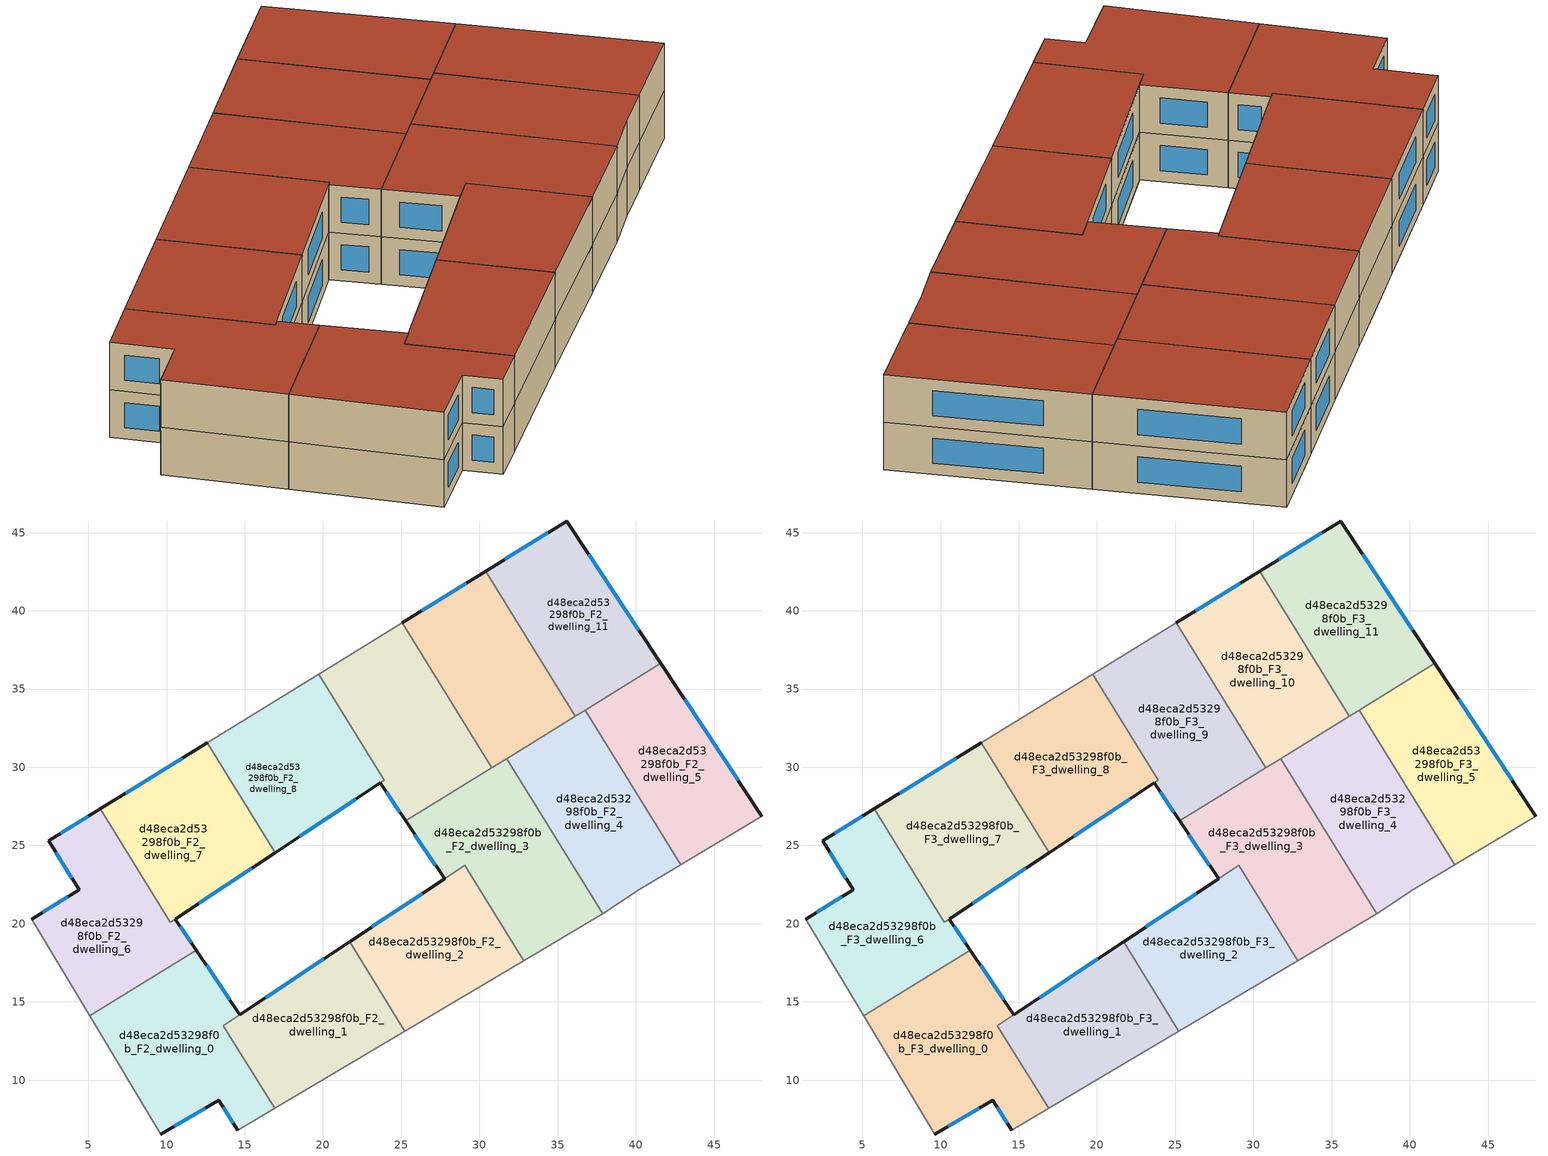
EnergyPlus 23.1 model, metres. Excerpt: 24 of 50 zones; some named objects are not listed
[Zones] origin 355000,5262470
d48eca2d53298f0b_F2_dwelling_0
 floor to d48eca2d53298f0b_F1_dwelling_0 (EU_floor_Construction): 14.67,14.17 13.64,13.48 16.91,8.19 14.55,6.79 13.33,8.72 9.63,6.56 5.1,14.1 11.91,18.3 z6
 wall outside (EU_wall_Construction): 14.67,14.17 11.91,18.3 / 9.63,6.56 13.33,8.72 14.55,6.79 z6:9
 wall to d48eca2d53298f0b_F2_dwelling_6 (EU_wall_Construction): 11.91,18.3 5.1,14.1 z6:9
 wall to d48eca2d53298f0b_F2_dwelling_1 (EU_wall_Construction): 16.91,8.19 13.64,13.48 14.67,14.17 z6:9
 wall adiabatic (EU_wall_Construction): 14.55,6.79 16.91,8.19 / 5.1,14.1 9.63,6.56 z6:9
 window (EU_Window_Construction): 14.02,15.14 12.56,17.33 / 13.61,8.27 14.26,7.24 / 10.5,7.06 12.46,8.21 z6.7:8.3
d48eca2d53298f0b_F2_dwelling_1
 floor to d48eca2d53298f0b_F1_dwelling_1 (EU_floor_Construction): 21.71,18.85 25.24,13.12 16.91,8.19 13.64,13.48 z6
 wall outside (EU_wall_Construction): 21.71,18.85 14.67,14.17 z6:9
 wall adiabatic (EU_wall_Construction): 16.91,8.19 25.24,13.12 z6:9
 wall to d48eca2d53298f0b_F2_dwelling_2 (EU_wall_Construction): 25.24,13.12 21.71,18.85 z6:9
 window (EU_Window_Construction): 20.06,17.75 16.33,15.27 z6.7:8.3
d48eca2d53298f0b_F2_dwelling_10
 floor adiabatic (EU_floor_Construction): 30.4,42.54 36.13,33.26 32.31,30.9 26.58,40.18 z6
 floor to d48eca2d53298f0b_F1_dwelling_10 (EU_floor_Construction): 26.58,40.18 32.31,30.9 30.79,29.96 25.06,39.24 z6
 wall outside (EU_wall_Construction): 30.4,42.54 25.06,39.24 z6:9
 wall to d48eca2d53298f0b_F2_dwelling_9 (EU_wall_Construction): 25.06,39.24 30.79,29.96 z6:9
 wall to d48eca2d53298f0b_F2_dwelling_11 (EU_wall_Construction): 36.13,33.25 30.4,42.54 z6:9
 wall to d48eca2d53298f0b_F2_dwelling_4 (EU_wall_Construction): 31.75,30.56 36.13,33.25 z6:9
 wall to d48eca2d53298f0b_F2_dwelling_3 (EU_wall_Construction): 30.79,29.96 31.75,30.56 z6:9
 window (EU_Window_Construction): 29.14,41.76 26.31,40.01 z6.7:8.3
d48eca2d53298f0b_F2_dwelling_11
 floor to d48eca2d53298f0b_F1_dwelling_12 (EU_floor_Construction): 35.59,45.74 41.6,36.64 36.89,33.73 31.16,43.01 z6
 floor adiabatic (EU_floor_Construction): 31.16,43.01 36.89,33.73 36.13,33.26 30.4,42.54 z6
 wall outside (EU_wall_Construction): 41.6,36.64 35.59,45.74 30.4,42.54 z6:9
 wall to d48eca2d53298f0b_F2_dwelling_5 (EU_wall_Construction): 36.76,33.65 41.6,36.64 z6:9
 wall to d48eca2d53298f0b_F2_dwelling_4 (EU_wall_Construction): 36.13,33.26 36.76,33.65 z6:9
 window (EU_Window_Construction): 34.37,44.99 31.62,43.29 / 40.19,38.78 37,43.61 z6.7:8.3
d48eca2d53298f0b_F2_dwelling_2
 floor to d48eca2d53298f0b_F1_dwelling_2 (EU_floor_Construction): 29.05,23.72 32.82,17.62 25.24,13.12 21.71,18.85 z6
 wall outside (EU_wall_Construction): 27.77,22.87 21.71,18.85 z6:9
 wall adiabatic (EU_wall_Construction): 25.24,13.12 32.82,17.62 z6:9
 wall to d48eca2d53298f0b_F2_dwelling_3 (EU_wall_Construction): 32.82,17.62 29.05,23.72 27.77,22.87 z6:9
 window (EU_Window_Construction): 26.35,21.93 23.13,19.79 z6.7:8.3
d48eca2d53298f0b_F2_dwelling_3
 floor to d48eca2d53298f0b_F1_dwelling_3 (EU_floor_Construction): 31.75,30.56 37.89,20.62 32.82,17.62 29.05,23.73 27.77,22.88 25.29,26.57 z6
 wall outside (EU_wall_Construction): 25.29,26.57 27.77,22.88 z6:9
 wall adiabatic (EU_wall_Construction): 32.82,17.62 37.89,20.62 z6:9
 wall to d48eca2d53298f0b_F2_dwelling_4 (EU_wall_Construction): 37.89,20.62 31.75,30.56 z6:9
 wall to d48eca2d53298f0b_F2_dwelling_9 (EU_wall_Construction): 30.79,29.96 25.29,26.57 z6:9
 window (EU_Window_Construction): 25.87,25.7 27.19,23.74 z6.7:8.3
d48eca2d53298f0b_F2_dwelling_4
 floor to d48eca2d53298f0b_F1_dwelling_4 (EU_floor_Construction): 36.76,33.65 42.87,23.76 40.25,22.19 37.89,20.62 31.75,30.56 z6
 wall to d48eca2d53298f0b_F2_dwelling_5 (EU_wall_Construction): 42.87,23.76 36.76,33.65 z6:9
 wall adiabatic (EU_wall_Construction): 37.89,20.62 40.25,22.19 42.87,23.76 z6:9
d48eca2d53298f0b_F2_dwelling_5
 floor to d48eca2d53298f0b_F1_dwelling_5 (EU_floor_Construction): 41.6,36.64 48.05,26.87 42.87,23.76 36.76,33.65 z6
 wall outside (EU_wall_Construction): 48.05,26.87 41.6,36.64 z6:9
 wall adiabatic (EU_wall_Construction): 42.87,23.76 48.05,26.87 z6:9
 window (EU_Window_Construction): 46.54,29.16 43.12,34.34 z6.7:8.3
d48eca2d53298f0b_F2_dwelling_6
 floor to d48eca2d53298f0b_F1_dwelling_6 (EU_floor_Construction): 10.57,20.3 11.91,18.3 5.1,14.1 1.38,20.29 4.41,22.16 2.46,25.29 5.01,26.87 9.51,19.59 z6
 floor to d48eca2d53298f0b_F1_dwelling_7 (EU_floor_Construction): 5.78,27.34 10.25,20.09 10.57,20.3 9.51,19.59 5.01,26.87 z6
 wall outside (EU_wall_Construction): 5.78,27.34 2.46,25.29 4.41,22.16 1.38,20.29 / 11.91,18.3 10.57,20.3 z6:9
 wall adiabatic (EU_wall_Construction): 1.38,20.29 5.1,14.1 z6:9
 wall to d48eca2d53298f0b_F2_dwelling_7 (EU_wall_Construction): 10.57,20.3 10.25,20.09 5.78,27.34 z6:9
 window (EU_Window_Construction): 3.69,21.72 2.09,20.73 / 2.92,24.56 3.95,22.9 / 5,26.86 3.24,25.77 / 11.59,18.77 10.88,19.83 z6.7:8.3
d48eca2d53298f0b_F2_dwelling_7
 floor to d48eca2d53298f0b_F1_dwelling_7 (EU_floor_Construction): 10.61,30.32 14.98,23.23 10.25,20.09 5.78,27.34 z6
 floor to d48eca2d53298f0b_F1_dwelling_8 (EU_floor_Construction): 12.62,31.56 16.95,24.54 14.98,23.23 10.61,30.32 z6
 wall outside (EU_wall_Construction): 12.62,31.56 5.78,27.34 / 10.57,20.3 16.95,24.54 z6:9
 wall to d48eca2d53298f0b_F2_dwelling_8 (EU_wall_Construction): 16.95,24.54 12.62,31.56 z6:9
 window (EU_Window_Construction): 11.01,30.57 7.38,28.33 / 12.07,21.3 15.45,23.55 z6.7:8.3
d48eca2d53298f0b_F2_dwelling_8
 floor to d48eca2d53298f0b_F1_dwelling_8 (EU_floor_Construction): 16.69,34.07 20.94,27.19 16.95,24.54 12.62,31.56 z6
 floor to d48eca2d53298f0b_F1_dwelling_9 (EU_floor_Construction): 19.72,35.95 23.91,29.17 23.66,29 20.94,27.19 16.69,34.07 z6
 wall outside (EU_wall_Construction): 16.95,24.54 23.66,29 z6:9
 wall adiabatic (EU_wall_Construction): 19.72,35.95 12.62,31.56 z6:9
 wall to d48eca2d53298f0b_F2_dwelling_9 (EU_wall_Construction): 23.66,29 23.91,29.17 19.72,35.95 z6:9
 window (EU_Window_Construction): 18.52,25.59 22.08,27.95 z6.7:8.3
d48eca2d53298f0b_F2_dwelling_9
 floor to d48eca2d53298f0b_F1_dwelling_10 (EU_floor_Construction): 25.06,39.24 30.79,29.96 27.74,28.08 22.01,37.36 z6
 floor to d48eca2d53298f0b_F1_dwelling_9 (EU_floor_Construction): 22.01,37.36 27.74,28.08 25.29,26.57 23.66,29 23.91,29.17 19.72,35.95 z6
 wall outside (EU_wall_Construction): 23.66,29 25.29,26.57 z6:9
 wall adiabatic (EU_wall_Construction): 25.06,39.24 19.72,35.95 z6:9
 window (EU_Window_Construction): 24.05,28.43 24.91,27.14 z6.7:8.3
d48eca2d53298f0b_F3_dwelling_0
 floor to d48eca2d53298f0b_F2_dwelling_0 (EU_floor_Construction): 14.67,14.17 13.64,13.48 16.91,8.19 14.55,6.79 13.33,8.72 9.63,6.56 5.1,14.1 11.91,18.3 z9
 wall outside (EU_wall_Construction): 14.67,14.17 11.91,18.3 / 9.63,6.56 13.33,8.72 14.55,6.79 z9:12
 wall to d48eca2d53298f0b_F3_dwelling_6 (EU_wall_Construction): 11.91,18.3 5.1,14.1 z9:12
 wall to d48eca2d53298f0b_F3_dwelling_1 (EU_wall_Construction): 16.91,8.19 13.64,13.48 14.67,14.17 z9:12
 wall adiabatic (EU_wall_Construction): 14.55,6.79 16.91,8.19 / 5.1,14.1 9.63,6.56 z9:12
 window (EU_Window_Construction): 14.02,15.14 12.56,17.33 / 13.61,8.27 14.26,7.24 / 10.5,7.06 12.46,8.21 z9.7:11.3
 roof outside (EU_roof_Construction): 16.91,8.19 13.64,13.48 14.67,14.17 11.91,18.3 5.1,14.1 9.63,6.56 13.33,8.72 14.55,6.79 z12
d48eca2d53298f0b_F3_dwelling_1
 floor to d48eca2d53298f0b_F2_dwelling_1 (EU_floor_Construction): 21.71,18.85 25.24,13.12 16.91,8.19 13.64,13.48 z9
 wall outside (EU_wall_Construction): 21.71,18.85 14.67,14.17 z9:12
 wall adiabatic (EU_wall_Construction): 16.91,8.19 25.24,13.12 z9:12
 wall to d48eca2d53298f0b_F3_dwelling_2 (EU_wall_Construction): 25.24,13.12 21.71,18.85 z9:12
 window (EU_Window_Construction): 20.06,17.75 16.33,15.27 z9.7:11.3
 roof outside (EU_roof_Construction): 25.24,13.12 21.71,18.85 13.64,13.48 16.91,8.19 z12
d48eca2d53298f0b_F3_dwelling_10
 floor to d48eca2d53298f0b_F2_dwelling_10 (EU_floor_Construction): 30.4,42.54 36.13,33.25 30.79,29.96 25.06,39.24 z9
 wall outside (EU_wall_Construction): 30.4,42.54 25.06,39.24 z9:12
 wall to d48eca2d53298f0b_F3_dwelling_9 (EU_wall_Construction): 25.06,39.24 30.79,29.96 z9:12
 wall to d48eca2d53298f0b_F3_dwelling_11 (EU_wall_Construction): 36.13,33.25 30.4,42.54 z9:12
 wall to d48eca2d53298f0b_F3_dwelling_4 (EU_wall_Construction): 31.75,30.56 36.13,33.25 z9:12
 wall to d48eca2d53298f0b_F3_dwelling_3 (EU_wall_Construction): 30.79,29.96 31.75,30.56 z9:12
 window (EU_Window_Construction): 29.14,41.76 26.31,40.01 z9.7:11.3
 roof outside (EU_roof_Construction): 36.13,33.25 30.4,42.54 25.06,39.24 30.79,29.96 z12
d48eca2d53298f0b_F3_dwelling_11
 floor to d48eca2d53298f0b_F2_dwelling_11 (EU_floor_Construction): 35.59,45.74 41.6,36.64 36.13,33.25 30.4,42.54 z9
 wall outside (EU_wall_Construction): 41.6,36.64 35.59,45.74 30.4,42.54 z9:12
 wall to d48eca2d53298f0b_F3_dwelling_5 (EU_wall_Construction): 36.76,33.65 41.6,36.64 z9:12
 wall to d48eca2d53298f0b_F3_dwelling_4 (EU_wall_Construction): 36.13,33.26 36.76,33.65 z9:12
 window (EU_Window_Construction): 34.37,44.99 31.62,43.29 / 40.19,38.78 37,43.61 z9.7:11.3
 roof outside (EU_roof_Construction): 41.6,36.64 35.59,45.74 30.4,42.54 36.13,33.25 z12
d48eca2d53298f0b_F3_dwelling_2
 floor to d48eca2d53298f0b_F2_dwelling_2 (EU_floor_Construction): 29.05,23.72 32.82,17.62 25.24,13.12 21.71,18.85 z9
 wall outside (EU_wall_Construction): 27.77,22.87 21.71,18.85 z9:12
 wall adiabatic (EU_wall_Construction): 25.24,13.12 32.82,17.62 z9:12
 wall to d48eca2d53298f0b_F3_dwelling_3 (EU_wall_Construction): 32.82,17.62 29.05,23.72 27.77,22.87 z9:12
 window (EU_Window_Construction): 26.35,21.93 23.13,19.79 z9.7:11.3
 roof outside (EU_roof_Construction): 32.82,17.62 29.05,23.72 21.71,18.85 25.24,13.12 z12
d48eca2d53298f0b_F3_dwelling_3
 floor to d48eca2d53298f0b_F2_dwelling_3 (EU_floor_Construction): 31.75,30.56 37.89,20.62 32.82,17.62 29.05,23.73 27.77,22.88 25.29,26.57 z9
 wall outside (EU_wall_Construction): 25.29,26.57 27.77,22.88 z9:12
 wall adiabatic (EU_wall_Construction): 32.82,17.62 37.89,20.62 z9:12
 wall to d48eca2d53298f0b_F3_dwelling_4 (EU_wall_Construction): 37.89,20.62 31.75,30.56 z9:12
 wall to d48eca2d53298f0b_F3_dwelling_9 (EU_wall_Construction): 30.79,29.96 25.29,26.57 z9:12
 window (EU_Window_Construction): 25.87,25.7 27.19,23.74 z9.7:11.3
 roof outside (EU_roof_Construction): 37.89,20.62 31.75,30.56 25.29,26.57 27.77,22.88 29.05,23.73 32.82,17.62 z12
d48eca2d53298f0b_F3_dwelling_4
 floor to d48eca2d53298f0b_F2_dwelling_4 (EU_floor_Construction): 36.76,33.65 42.87,23.76 40.25,22.19 37.89,20.62 31.75,30.56 z9
 wall to d48eca2d53298f0b_F3_dwelling_5 (EU_wall_Construction): 42.87,23.76 36.76,33.65 z9:12
 wall adiabatic (EU_wall_Construction): 37.89,20.62 40.25,22.19 42.87,23.76 z9:12
 roof outside (EU_roof_Construction): 40.25,22.19 42.87,23.76 36.76,33.65 31.75,30.56 37.89,20.62 z12
d48eca2d53298f0b_F3_dwelling_5
 floor to d48eca2d53298f0b_F2_dwelling_5 (EU_floor_Construction): 41.6,36.64 48.05,26.87 42.87,23.76 36.76,33.65 z9
 wall outside (EU_wall_Construction): 48.05,26.87 41.6,36.64 z9:12
 wall adiabatic (EU_wall_Construction): 42.87,23.76 48.05,26.87 z9:12
 window (EU_Window_Construction): 46.54,29.16 43.12,34.34 z9.7:11.3
 roof outside (EU_roof_Construction): 48.05,26.87 41.6,36.64 36.76,33.65 42.87,23.76 z12
d48eca2d53298f0b_F3_dwelling_6
 floor to d48eca2d53298f0b_F2_dwelling_6 (EU_floor_Construction): 5.78,27.34 10.25,20.09 10.57,20.3 11.91,18.3 5.1,14.1 1.38,20.29 4.41,22.16 2.46,25.29 z9
 wall outside (EU_wall_Construction): 5.78,27.34 2.46,25.29 4.41,22.16 1.38,20.29 / 11.91,18.3 10.57,20.3 z9:12
 wall adiabatic (EU_wall_Construction): 1.38,20.29 5.1,14.1 z9:12
 wall to d48eca2d53298f0b_F3_dwelling_7 (EU_wall_Construction): 10.57,20.3 10.25,20.09 5.78,27.34 z9:12
 window (EU_Window_Construction): 3.69,21.72 2.09,20.73 / 2.92,24.56 3.95,22.9 / 5,26.86 3.24,25.77 / 11.59,18.77 10.88,19.83 z9.7:11.3
 roof outside (EU_roof_Construction): 11.91,18.3 10.57,20.3 10.25,20.09 5.78,27.34 2.46,25.29 4.41,22.16 1.38,20.29 5.1,14.1 z12
d48eca2d53298f0b_F3_dwelling_7
 floor to d48eca2d53298f0b_F2_dwelling_7 (EU_floor_Construction): 12.62,31.56 16.95,24.54 10.25,20.09 5.78,27.34 z9
 wall outside (EU_wall_Construction): 12.62,31.56 5.78,27.34 / 10.57,20.3 16.95,24.54 z9:12
 wall to d48eca2d53298f0b_F3_dwelling_8 (EU_wall_Construction): 16.95,24.54 12.62,31.56 z9:12
 window (EU_Window_Construction): 11.01,30.57 7.38,28.33 / 12.07,21.3 15.45,23.55 z9.7:11.3
 roof outside (EU_roof_Construction): 16.95,24.54 12.62,31.56 5.78,27.34 10.25,20.09 z12
d48eca2d53298f0b_F3_dwelling_8
 floor to d48eca2d53298f0b_F2_dwelling_8 (EU_floor_Construction): 19.72,35.95 23.91,29.17 23.66,29 16.95,24.54 12.62,31.56 z9
 wall outside (EU_wall_Construction): 16.95,24.54 23.66,29 z9:12
 wall adiabatic (EU_wall_Construction): 19.72,35.95 12.62,31.56 z9:12
 wall to d48eca2d53298f0b_F3_dwelling_9 (EU_wall_Construction): 23.66,29 23.91,29.17 19.72,35.95 z9:12
 window (EU_Window_Construction): 18.52,25.59 22.08,27.95 z9.7:11.3
 roof outside (EU_roof_Construction): 23.66,29 23.91,29.17 19.72,35.95 12.62,31.56 16.95,24.54 z12
d48eca2d53298f0b_F3_dwelling_9
 floor to d48eca2d53298f0b_F2_dwelling_9 (EU_floor_Construction): 25.06,39.24 30.79,29.96 25.29,26.57 23.66,29 23.91,29.17 19.72,35.95 z9
 wall outside (EU_wall_Construction): 23.66,29 25.29,26.57 z9:12
 wall adiabatic (EU_wall_Construction): 25.06,39.24 19.72,35.95 z9:12
 window (EU_Window_Construction): 24.05,28.43 24.91,27.14 z9.7:11.3
 roof outside (EU_roof_Construction): 30.79,29.96 25.06,39.24 19.72,35.95 23.91,29.17 23.66,29 25.29,26.57 z12
[Building]
EU S2 Campaign: North Axis=0; Terrain=City; Solar Distribution=FullExterior
[Site:Location]
Budapest.Ferenc.Liszt.Intl.AP: Latitude=47.437; Longitude=19.256; Time Zone=1; Elevation=185
[SizingPeriod:WeatherFileDays]
AnnualSizingPeriod: Begin Month=1; Begin Day of Month=1; End Month=12; End Day of Month=31; Day of Week for Start Day=Monday; Use Weather File Daylight Saving Period=No; Use Weather File Rain and Snow Indicators=No
[MATERIAL]
EU_InternalMass_Material: Roughness=MediumRough; Thickness=0.1; Conductivity=1; Density=1800; Specific Heat=900; Thermal Absorptance=0.9; Solar Absorptance=0.7; Visible Absorptance=0.7
[MATERIAL:NOMASS] Roughness=MediumRough; Thermal Absorptance=0.9; Solar Absorptance=0.7; Visible Absorptance=0.7
Name | Thermal Resistance
EU_wall_NoMass | 0.832559
EU_roof_NoMass | 1.39638
EU_floor_NoMass | 0.872794
[WINDOWMATERIAL:SIMPLEGLAZINGSYSTEM]
EU_Window_SimpleGlazing: UFactor=2.79869; Solar Heat Gain Coefficient=0.75; Visible Transmittance=0.75
[CONSTRUCTION]
EU_wall_Construction: EU_wall_NoMass
EU_roof_Construction: EU_roof_NoMass
EU_floor_Construction: EU_floor_NoMass
EU_Window_Construction: EU_Window_SimpleGlazing
EU_InternalMass_Construction: EU_InternalMass_Material
[ZONE] Type=1; Multiplier=1; Ceiling Height=autocalculate; Floor Area=autocalculate; Part of Total Floor Area=Yes
Name | Volume
d48eca2d53298f0b_F2_dwelling_0; d48eca2d53298f0b_F3_dwelling_0 | 222.478
d48eca2d53298f0b_F2_dwelling_1; d48eca2d53298f0b_F3_dwelling_1 | 188.02
d48eca2d53298f0b_F2_dwelling_10; d48eca2d53298f0b_F3_dwelling_10 | 205.239
d48eca2d53298f0b_F2_dwelling_11; d48eca2d53298f0b_F3_dwelling_11 | 205.24
d48eca2d53298f0b_F2_dwelling_2; d48eca2d53298f0b_F3_dwelling_2 | 183.679
d48eca2d53298f0b_F2_dwelling_3; d48eca2d53298f0b_F3_dwelling_3 | 226.723
d48eca2d53298f0b_F2_dwelling_4; d48eca2d53298f0b_F3_dwelling_4 | 205.252
d48eca2d53298f0b_F2_dwelling_5; d48eca2d53298f0b_F3_dwelling_5 | 205.23
d48eca2d53298f0b_F2_dwelling_6; d48eca2d53298f0b_F3_dwelling_6 | 208.294
d48eca2d53298f0b_F2_dwelling_7; d48eca2d53298f0b_F3_dwelling_7 | 202.206
d48eca2d53298f0b_F2_dwelling_8; d48eca2d53298f0b_F3_dwelling_8 | 203.104
d48eca2d53298f0b_F2_dwelling_9; d48eca2d53298f0b_F3_dwelling_9 | 207.377
[INTERNALMASS] Construction=EU_InternalMass_Construction
Name | Zone or ZoneList | Surface Area
d48eca2d53298f0b_F2_dwelling_0_EU_InternalMass | d48eca2d53298f0b_F2_dwelling_0 | 74.1593
d48eca2d53298f0b_F2_dwelling_1_EU_InternalMass | d48eca2d53298f0b_F2_dwelling_1 | 62.6728
d48eca2d53298f0b_F2_dwelling_2_EU_InternalMass | d48eca2d53298f0b_F2_dwelling_2 | 61.248
d48eca2d53298f0b_F2_dwelling_3_EU_InternalMass | d48eca2d53298f0b_F2_dwelling_3 | 75.5735
d48eca2d53298f0b_F2_dwelling_4_EU_InternalMass | d48eca2d53298f0b_F2_dwelling_4 | 68.4179
d48eca2d53298f0b_F2_dwelling_5_EU_InternalMass | d48eca2d53298f0b_F2_dwelling_5 | 68.4101
d48eca2d53298f0b_F2_dwelling_6_EU_InternalMass | d48eca2d53298f0b_F2_dwelling_6 | 69.4316
d48eca2d53298f0b_F2_dwelling_7_EU_InternalMass | d48eca2d53298f0b_F2_dwelling_7 | 67.4002
d48eca2d53298f0b_F2_dwelling_8_EU_InternalMass | d48eca2d53298f0b_F2_dwelling_8 | 67.7054
d48eca2d53298f0b_F2_dwelling_9_EU_InternalMass | d48eca2d53298f0b_F2_dwelling_9 | 69.1252
d48eca2d53298f0b_F2_dwelling_10_EU_InternalMass | d48eca2d53298f0b_F2_dwelling_10 | 68.413
d48eca2d53298f0b_F2_dwelling_11_EU_InternalMass | d48eca2d53298f0b_F2_dwelling_11 | 68.4133
d48eca2d53298f0b_F3_dwelling_0_EU_InternalMass | d48eca2d53298f0b_F3_dwelling_0 | 74.1593
d48eca2d53298f0b_F3_dwelling_1_EU_InternalMass | d48eca2d53298f0b_F3_dwelling_1 | 62.6728
d48eca2d53298f0b_F3_dwelling_2_EU_InternalMass | d48eca2d53298f0b_F3_dwelling_2 | 61.248
d48eca2d53298f0b_F3_dwelling_3_EU_InternalMass | d48eca2d53298f0b_F3_dwelling_3 | 75.5735
d48eca2d53298f0b_F3_dwelling_4_EU_InternalMass | d48eca2d53298f0b_F3_dwelling_4 | 68.4179
d48eca2d53298f0b_F3_dwelling_5_EU_InternalMass | d48eca2d53298f0b_F3_dwelling_5 | 68.4101
d48eca2d53298f0b_F3_dwelling_6_EU_InternalMass | d48eca2d53298f0b_F3_dwelling_6 | 69.4316
d48eca2d53298f0b_F3_dwelling_7_EU_InternalMass | d48eca2d53298f0b_F3_dwelling_7 | 67.4002
d48eca2d53298f0b_F3_dwelling_8_EU_InternalMass | d48eca2d53298f0b_F3_dwelling_8 | 67.7054
d48eca2d53298f0b_F3_dwelling_9_EU_InternalMass | d48eca2d53298f0b_F3_dwelling_9 | 69.1252
d48eca2d53298f0b_F3_dwelling_10_EU_InternalMass | d48eca2d53298f0b_F3_dwelling_10 | 68.413
d48eca2d53298f0b_F3_dwelling_11_EU_InternalMass | d48eca2d53298f0b_F3_dwelling_11 | 68.4133
[OTHEREQUIPMENT] Fuel Type=Electricity; Design Level Calculation Method=Watts/Area; Power per Zone Floor Area=1; Fraction Latent=0; Fraction Radiant=0; Fraction Lost=0; Carbon Dioxide Generation Rate=0; EndUse Subcategory=EU_Step8_InternalGains
Name | Zone or ZoneList or Space or SpaceList | Schedule
EU_Step8_InternalGain_d48eca2d53298f0b_F2_dwelling_0_f000 | d48eca2d53298f0b_F2_dwelling_0 | EU_Step8_GainSchedule_d48eca2d53298f0b_F2_dwelling_0_f000
EU_Step8_InternalGain_d48eca2d53298f0b_F2_dwelling_1_f000 | d48eca2d53298f0b_F2_dwelling_1 | EU_Step8_GainSchedule_d48eca2d53298f0b_F2_dwelling_1_f000
EU_Step8_InternalGain_d48eca2d53298f0b_F2_dwelling_2_f000 | d48eca2d53298f0b_F2_dwelling_2 | EU_Step8_GainSchedule_d48eca2d53298f0b_F2_dwelling_2_f000
EU_Step8_InternalGain_d48eca2d53298f0b_F2_dwelling_3_f000 | d48eca2d53298f0b_F2_dwelling_3 | EU_Step8_GainSchedule_d48eca2d53298f0b_F2_dwelling_3_f000
EU_Step8_InternalGain_d48eca2d53298f0b_F2_dwelling_4_f000 | d48eca2d53298f0b_F2_dwelling_4 | EU_Step8_GainSchedule_d48eca2d53298f0b_F2_dwelling_4_f000
EU_Step8_InternalGain_d48eca2d53298f0b_F2_dwelling_5_f000 | d48eca2d53298f0b_F2_dwelling_5 | EU_Step8_GainSchedule_d48eca2d53298f0b_F2_dwelling_5_f000
EU_Step8_InternalGain_d48eca2d53298f0b_F2_dwelling_6_f000 | d48eca2d53298f0b_F2_dwelling_6 | EU_Step8_GainSchedule_d48eca2d53298f0b_F2_dwelling_6_f000
EU_Step8_InternalGain_d48eca2d53298f0b_F2_dwelling_7_f000 | d48eca2d53298f0b_F2_dwelling_7 | EU_Step8_GainSchedule_d48eca2d53298f0b_F2_dwelling_7_f000
EU_Step8_InternalGain_d48eca2d53298f0b_F2_dwelling_8_f000 | d48eca2d53298f0b_F2_dwelling_8 | EU_Step8_GainSchedule_d48eca2d53298f0b_F2_dwelling_8_f000
EU_Step8_InternalGain_d48eca2d53298f0b_F2_dwelling_9_f000 | d48eca2d53298f0b_F2_dwelling_9 | EU_Step8_GainSchedule_d48eca2d53298f0b_F2_dwelling_9_f000
EU_Step8_InternalGain_d48eca2d53298f0b_F2_dwelling_10_f000 | d48eca2d53298f0b_F2_dwelling_10 | EU_Step8_GainSchedule_d48eca2d53298f0b_F2_dwelling_10_f000
EU_Step8_InternalGain_d48eca2d53298f0b_F2_dwelling_11_f000 | d48eca2d53298f0b_F2_dwelling_11 | EU_Step8_GainSchedule_d48eca2d53298f0b_F2_dwelling_11_f000
EU_Step8_InternalGain_d48eca2d53298f0b_F3_dwelling_0_f000 | d48eca2d53298f0b_F3_dwelling_0 | EU_Step8_GainSchedule_d48eca2d53298f0b_F3_dwelling_0_f000
EU_Step8_InternalGain_d48eca2d53298f0b_F3_dwelling_1_f000 | d48eca2d53298f0b_F3_dwelling_1 | EU_Step8_GainSchedule_d48eca2d53298f0b_F3_dwelling_1_f000
EU_Step8_InternalGain_d48eca2d53298f0b_F3_dwelling_2_f000 | d48eca2d53298f0b_F3_dwelling_2 | EU_Step8_GainSchedule_d48eca2d53298f0b_F3_dwelling_2_f000
EU_Step8_InternalGain_d48eca2d53298f0b_F3_dwelling_3_f000 | d48eca2d53298f0b_F3_dwelling_3 | EU_Step8_GainSchedule_d48eca2d53298f0b_F3_dwelling_3_f000
EU_Step8_InternalGain_d48eca2d53298f0b_F3_dwelling_4_f000 | d48eca2d53298f0b_F3_dwelling_4 | EU_Step8_GainSchedule_d48eca2d53298f0b_F3_dwelling_4_f000
EU_Step8_InternalGain_d48eca2d53298f0b_F3_dwelling_5_f000 | d48eca2d53298f0b_F3_dwelling_5 | EU_Step8_GainSchedule_d48eca2d53298f0b_F3_dwelling_5_f000
EU_Step8_InternalGain_d48eca2d53298f0b_F3_dwelling_6_f000 | d48eca2d53298f0b_F3_dwelling_6 | EU_Step8_GainSchedule_d48eca2d53298f0b_F3_dwelling_6_f000
EU_Step8_InternalGain_d48eca2d53298f0b_F3_dwelling_7_f000 | d48eca2d53298f0b_F3_dwelling_7 | EU_Step8_GainSchedule_d48eca2d53298f0b_F3_dwelling_7_f000
EU_Step8_InternalGain_d48eca2d53298f0b_F3_dwelling_8_f000 | d48eca2d53298f0b_F3_dwelling_8 | EU_Step8_GainSchedule_d48eca2d53298f0b_F3_dwelling_8_f000
EU_Step8_InternalGain_d48eca2d53298f0b_F3_dwelling_9_f000 | d48eca2d53298f0b_F3_dwelling_9 | EU_Step8_GainSchedule_d48eca2d53298f0b_F3_dwelling_9_f000
EU_Step8_InternalGain_d48eca2d53298f0b_F3_dwelling_10_f000 | d48eca2d53298f0b_F3_dwelling_10 | EU_Step8_GainSchedule_d48eca2d53298f0b_F3_dwelling_10_f000
EU_Step8_InternalGain_d48eca2d53298f0b_F3_dwelling_11_f000 | d48eca2d53298f0b_F3_dwelling_11 | EU_Step8_GainSchedule_d48eca2d53298f0b_F3_dwelling_11_f000
[ZONEVENTILATION:DESIGNFLOWRATE] Schedule=EU_AlwaysOn; Design Flow Rate Calculation Method=AirChanges/Hour; Air Changes per Hour=0.475469; Ventilation Type=Natural; Fan Pressure Rise=0; Fan Total Efficiency=1; Constant Term Coefficient=1; Temperature Term Coefficient=0; Velocity Term Coefficient=0; Velocity Squared Term Coefficient=0; Minimum Indoor Temperature=-100; Maximum Indoor Temperature=100; Delta Temperature=-100; Minimum Outdoor Temperature=-100; Maximum Outdoor Temperature=100; Maximum Wind Speed=40
Name | Zone or ZoneList or Space or SpaceList
EU_ConstantAir_d48eca2d53298f0b_F2_dwelling_0 | d48eca2d53298f0b_F2_dwelling_0
EU_ConstantAir_d48eca2d53298f0b_F2_dwelling_1 | d48eca2d53298f0b_F2_dwelling_1
EU_ConstantAir_d48eca2d53298f0b_F2_dwelling_2 | d48eca2d53298f0b_F2_dwelling_2
EU_ConstantAir_d48eca2d53298f0b_F2_dwelling_3 | d48eca2d53298f0b_F2_dwelling_3
EU_ConstantAir_d48eca2d53298f0b_F2_dwelling_4 | d48eca2d53298f0b_F2_dwelling_4
EU_ConstantAir_d48eca2d53298f0b_F2_dwelling_5 | d48eca2d53298f0b_F2_dwelling_5
EU_ConstantAir_d48eca2d53298f0b_F2_dwelling_6 | d48eca2d53298f0b_F2_dwelling_6
EU_ConstantAir_d48eca2d53298f0b_F2_dwelling_7 | d48eca2d53298f0b_F2_dwelling_7
EU_ConstantAir_d48eca2d53298f0b_F2_dwelling_8 | d48eca2d53298f0b_F2_dwelling_8
EU_ConstantAir_d48eca2d53298f0b_F2_dwelling_9 | d48eca2d53298f0b_F2_dwelling_9
EU_ConstantAir_d48eca2d53298f0b_F2_dwelling_10 | d48eca2d53298f0b_F2_dwelling_10
EU_ConstantAir_d48eca2d53298f0b_F2_dwelling_11 | d48eca2d53298f0b_F2_dwelling_11
EU_ConstantAir_d48eca2d53298f0b_F3_dwelling_0 | d48eca2d53298f0b_F3_dwelling_0
EU_ConstantAir_d48eca2d53298f0b_F3_dwelling_1 | d48eca2d53298f0b_F3_dwelling_1
EU_ConstantAir_d48eca2d53298f0b_F3_dwelling_2 | d48eca2d53298f0b_F3_dwelling_2
EU_ConstantAir_d48eca2d53298f0b_F3_dwelling_3 | d48eca2d53298f0b_F3_dwelling_3
EU_ConstantAir_d48eca2d53298f0b_F3_dwelling_4 | d48eca2d53298f0b_F3_dwelling_4
EU_ConstantAir_d48eca2d53298f0b_F3_dwelling_5 | d48eca2d53298f0b_F3_dwelling_5
EU_ConstantAir_d48eca2d53298f0b_F3_dwelling_6 | d48eca2d53298f0b_F3_dwelling_6
EU_ConstantAir_d48eca2d53298f0b_F3_dwelling_7 | d48eca2d53298f0b_F3_dwelling_7
EU_ConstantAir_d48eca2d53298f0b_F3_dwelling_8 | d48eca2d53298f0b_F3_dwelling_8
EU_ConstantAir_d48eca2d53298f0b_F3_dwelling_9 | d48eca2d53298f0b_F3_dwelling_9
EU_ConstantAir_d48eca2d53298f0b_F3_dwelling_10 | d48eca2d53298f0b_F3_dwelling_10
EU_ConstantAir_d48eca2d53298f0b_F3_dwelling_11 | d48eca2d53298f0b_F3_dwelling_11
[HVACTEMPLATE:ZONE:IDEALLOADSAIRSYSTEM] System Availability Schedule=EU_AlwaysOn; Maximum Heating Supply Air Temperature=50; Minimum Cooling Supply Air Temperature=13; Maximum Heating Supply Air Humidity Ratio=0.0156; Minimum Cooling Supply Air Humidity Ratio=0.0077; Heating Limit=NoLimit; Cooling Limit=NoLimit; Heating Availability Schedule=EU_AlwaysOn; Cooling Availability Schedule=EU_CoolingOff; Dehumidification Control Type=ConstantSensibleHeatRatio; Cooling Sensible Heat Ratio=0.7; Dehumidification Setpoint=60; Humidification Control Type=None; Humidification Setpoint=30; Outdoor Air Method=None; Outdoor Air Flow Rate per Person=0.00944; Outdoor Air Flow Rate per Zone Floor Area=0; Outdoor Air Flow Rate per Zone=0; Demand Controlled Ventilation Type=None; Outdoor Air Economizer Type=NoEconomizer; Heat Recovery Type=None; Sensible Heat Recovery Effectiveness=0.7; Latent Heat Recovery Effectiveness=0.65
Name | Template Thermostat
d48eca2d53298f0b_F2_dwelling_0 | EU_HeatOnly_d48eca2d53298f0b_F2_dwelling_0
d48eca2d53298f0b_F2_dwelling_1 | EU_HeatOnly_d48eca2d53298f0b_F2_dwelling_1
d48eca2d53298f0b_F2_dwelling_2 | EU_HeatOnly_d48eca2d53298f0b_F2_dwelling_2
d48eca2d53298f0b_F2_dwelling_3 | EU_HeatOnly_d48eca2d53298f0b_F2_dwelling_3
d48eca2d53298f0b_F2_dwelling_4 | EU_HeatOnly_d48eca2d53298f0b_F2_dwelling_4
d48eca2d53298f0b_F2_dwelling_5 | EU_HeatOnly_d48eca2d53298f0b_F2_dwelling_5
d48eca2d53298f0b_F2_dwelling_6 | EU_HeatOnly_d48eca2d53298f0b_F2_dwelling_6
d48eca2d53298f0b_F2_dwelling_7 | EU_HeatOnly_d48eca2d53298f0b_F2_dwelling_7
d48eca2d53298f0b_F2_dwelling_8 | EU_HeatOnly_d48eca2d53298f0b_F2_dwelling_8
d48eca2d53298f0b_F2_dwelling_9 | EU_HeatOnly_d48eca2d53298f0b_F2_dwelling_9
d48eca2d53298f0b_F2_dwelling_10 | EU_HeatOnly_d48eca2d53298f0b_F2_dwelling_10
d48eca2d53298f0b_F2_dwelling_11 | EU_HeatOnly_d48eca2d53298f0b_F2_dwelling_11
d48eca2d53298f0b_F3_dwelling_0 | EU_HeatOnly_d48eca2d53298f0b_F3_dwelling_0
d48eca2d53298f0b_F3_dwelling_1 | EU_HeatOnly_d48eca2d53298f0b_F3_dwelling_1
d48eca2d53298f0b_F3_dwelling_2 | EU_HeatOnly_d48eca2d53298f0b_F3_dwelling_2
d48eca2d53298f0b_F3_dwelling_3 | EU_HeatOnly_d48eca2d53298f0b_F3_dwelling_3
d48eca2d53298f0b_F3_dwelling_4 | EU_HeatOnly_d48eca2d53298f0b_F3_dwelling_4
d48eca2d53298f0b_F3_dwelling_5 | EU_HeatOnly_d48eca2d53298f0b_F3_dwelling_5
d48eca2d53298f0b_F3_dwelling_6 | EU_HeatOnly_d48eca2d53298f0b_F3_dwelling_6
d48eca2d53298f0b_F3_dwelling_7 | EU_HeatOnly_d48eca2d53298f0b_F3_dwelling_7
d48eca2d53298f0b_F3_dwelling_8 | EU_HeatOnly_d48eca2d53298f0b_F3_dwelling_8
d48eca2d53298f0b_F3_dwelling_9 | EU_HeatOnly_d48eca2d53298f0b_F3_dwelling_9
d48eca2d53298f0b_F3_dwelling_10 | EU_HeatOnly_d48eca2d53298f0b_F3_dwelling_10
d48eca2d53298f0b_F3_dwelling_11 | EU_HeatOnly_d48eca2d53298f0b_F3_dwelling_11
[SIZING:ZONE] Zone Cooling Design Supply Air Temperature Input Method=SupplyAirTemperature; Zone Cooling Design Supply Air Temperature=13; Zone Heating Design Supply Air Temperature Input Method=SupplyAirTemperature; Zone Heating Design Supply Air Temperature=50; Zone Cooling Design Supply Air Humidity Ratio=0.008; Zone Heating Design Supply Air Humidity Ratio=0.008; Cooling Design Air Flow Method=DesignDay; Cooling Design Air Flow Rate=0; Cooling Minimum Air Flow per Zone Floor Area=0.000762; Cooling Minimum Air Flow=0; Cooling Minimum Air Flow Fraction=0.2; Heating Design Air Flow Method=DesignDay; Heating Design Air Flow Rate=0; Heating Maximum Air Flow per Zone Floor Area=0.002032; Heating Maximum Air Flow=0.141576; Heating Maximum Air Flow Fraction=0.3; Account for Dedicated Outdoor Air System=No; Dedicated Outdoor Air System Control Strategy=NeutralSupplyAir; Dedicated Outdoor Air Low Setpoint Temperature for Design=autosize; Dedicated Outdoor Air High Setpoint Temperature for Design=autosize; Zone Load Sizing Method=Sensible Load Only No Latent Load; Zone Latent Cooling Design Supply Air Humidity Ratio Input Method=HumidityRatioDifference; Zone Cooling Design Supply Air Humidity Ratio Difference=0.005; Zone Latent Heating Design Supply Air Humidity Ratio Input Method=HumidityRatioDifference; Zone Humidification Design Supply Air Humidity Ratio Difference=0.005
d48eca2d53298f0b_F2_dwelling_0; d48eca2d53298f0b_F2_dwelling_1; d48eca2d53298f0b_F2_dwelling_2; d48eca2d53298f0b_F2_dwelling_3; d48eca2d53298f0b_F2_dwelling_4; d48eca2d53298f0b_F2_dwelling_5; d48eca2d53298f0b_F2_dwelling_6; d48eca2d53298f0b_F2_dwelling_7; d48eca2d53298f0b_F2_dwelling_8; d48eca2d53298f0b_F2_dwelling_9; d48eca2d53298f0b_F2_dwelling_10; d48eca2d53298f0b_F2_dwelling_11; d48eca2d53298f0b_F3_dwelling_0; d48eca2d53298f0b_F3_dwelling_1; d48eca2d53298f0b_F3_dwelling_2; d48eca2d53298f0b_F3_dwelling_3; d48eca2d53298f0b_F3_dwelling_4; d48eca2d53298f0b_F3_dwelling_5; d48eca2d53298f0b_F3_dwelling_6; d48eca2d53298f0b_F3_dwelling_7; d48eca2d53298f0b_F3_dwelling_8; d48eca2d53298f0b_F3_dwelling_9; d48eca2d53298f0b_F3_dwelling_10; d48eca2d53298f0b_F3_dwelling_11
[SCHEDULE:CONSTANT]
Name | Hourly Value
EU_AlwaysOn | 1
EU_CoolingOff | 0
[SCHEDULE:FILE] Column Number=1; Rows to Skip at Top=0; Number of Hours of Data=8760; Column Separator=Comma; Interpolate to Timestep=No; Minutes per Item=60; Adjust Schedule for Daylight Savings=Yes
Name | File
EU_Step8_GainSchedule_d48eca2d53298f0b_F2_dwelling_0_f000 | ../../schedules/d48eca2d53298f0b/d48eca2d53298f0b_F2_dwelling_0_f000_gain.csv
EU_Step8_GainSchedule_d48eca2d53298f0b_F2_dwelling_1_f000 | ../../schedules/d48eca2d53298f0b/d48eca2d53298f0b_F2_dwelling_1_f000_gain.csv
EU_Step8_GainSchedule_d48eca2d53298f0b_F2_dwelling_2_f000 | ../../schedules/d48eca2d53298f0b/d48eca2d53298f0b_F2_dwelling_2_f000_gain.csv
EU_Step8_GainSchedule_d48eca2d53298f0b_F2_dwelling_3_f000 | ../../schedules/d48eca2d53298f0b/d48eca2d53298f0b_F2_dwelling_3_f000_gain.csv
EU_Step8_GainSchedule_d48eca2d53298f0b_F2_dwelling_4_f000 | ../../schedules/d48eca2d53298f0b/d48eca2d53298f0b_F2_dwelling_4_f000_gain.csv
EU_Step8_GainSchedule_d48eca2d53298f0b_F2_dwelling_5_f000 | ../../schedules/d48eca2d53298f0b/d48eca2d53298f0b_F2_dwelling_5_f000_gain.csv
EU_Step8_GainSchedule_d48eca2d53298f0b_F2_dwelling_6_f000 | ../../schedules/d48eca2d53298f0b/d48eca2d53298f0b_F2_dwelling_6_f000_gain.csv
EU_Step8_GainSchedule_d48eca2d53298f0b_F2_dwelling_7_f000 | ../../schedules/d48eca2d53298f0b/d48eca2d53298f0b_F2_dwelling_7_f000_gain.csv
EU_Step8_GainSchedule_d48eca2d53298f0b_F2_dwelling_8_f000 | ../../schedules/d48eca2d53298f0b/d48eca2d53298f0b_F2_dwelling_8_f000_gain.csv
EU_Step8_GainSchedule_d48eca2d53298f0b_F2_dwelling_9_f000 | ../../schedules/d48eca2d53298f0b/d48eca2d53298f0b_F2_dwelling_9_f000_gain.csv
EU_Step8_GainSchedule_d48eca2d53298f0b_F2_dwelling_10_f000 | ../../schedules/d48eca2d53298f0b/d48eca2d53298f0b_F2_dwelling_10_f000_gain.csv
EU_Step8_GainSchedule_d48eca2d53298f0b_F2_dwelling_11_f000 | ../../schedules/d48eca2d53298f0b/d48eca2d53298f0b_F2_dwelling_11_f000_gain.csv
EU_Step8_GainSchedule_d48eca2d53298f0b_F3_dwelling_0_f000 | ../../schedules/d48eca2d53298f0b/d48eca2d53298f0b_F3_dwelling_0_f000_gain.csv
EU_Step8_GainSchedule_d48eca2d53298f0b_F3_dwelling_1_f000 | ../../schedules/d48eca2d53298f0b/d48eca2d53298f0b_F3_dwelling_1_f000_gain.csv
EU_Step8_GainSchedule_d48eca2d53298f0b_F3_dwelling_2_f000 | ../../schedules/d48eca2d53298f0b/d48eca2d53298f0b_F3_dwelling_2_f000_gain.csv
EU_Step8_GainSchedule_d48eca2d53298f0b_F3_dwelling_3_f000 | ../../schedules/d48eca2d53298f0b/d48eca2d53298f0b_F3_dwelling_3_f000_gain.csv
EU_Step8_GainSchedule_d48eca2d53298f0b_F3_dwelling_4_f000 | ../../schedules/d48eca2d53298f0b/d48eca2d53298f0b_F3_dwelling_4_f000_gain.csv
EU_Step8_GainSchedule_d48eca2d53298f0b_F3_dwelling_5_f000 | ../../schedules/d48eca2d53298f0b/d48eca2d53298f0b_F3_dwelling_5_f000_gain.csv
EU_Step8_GainSchedule_d48eca2d53298f0b_F3_dwelling_6_f000 | ../../schedules/d48eca2d53298f0b/d48eca2d53298f0b_F3_dwelling_6_f000_gain.csv
EU_Step8_GainSchedule_d48eca2d53298f0b_F3_dwelling_7_f000 | ../../schedules/d48eca2d53298f0b/d48eca2d53298f0b_F3_dwelling_7_f000_gain.csv
EU_Step8_GainSchedule_d48eca2d53298f0b_F3_dwelling_8_f000 | ../../schedules/d48eca2d53298f0b/d48eca2d53298f0b_F3_dwelling_8_f000_gain.csv
EU_Step8_GainSchedule_d48eca2d53298f0b_F3_dwelling_9_f000 | ../../schedules/d48eca2d53298f0b/d48eca2d53298f0b_F3_dwelling_9_f000_gain.csv
EU_Step8_GainSchedule_d48eca2d53298f0b_F3_dwelling_10_f000 | ../../schedules/d48eca2d53298f0b/d48eca2d53298f0b_F3_dwelling_10_f000_gain.csv
EU_Step8_GainSchedule_d48eca2d53298f0b_F3_dwelling_11_f000 | ../../schedules/d48eca2d53298f0b/d48eca2d53298f0b_F3_dwelling_11_f000_gain.csv
